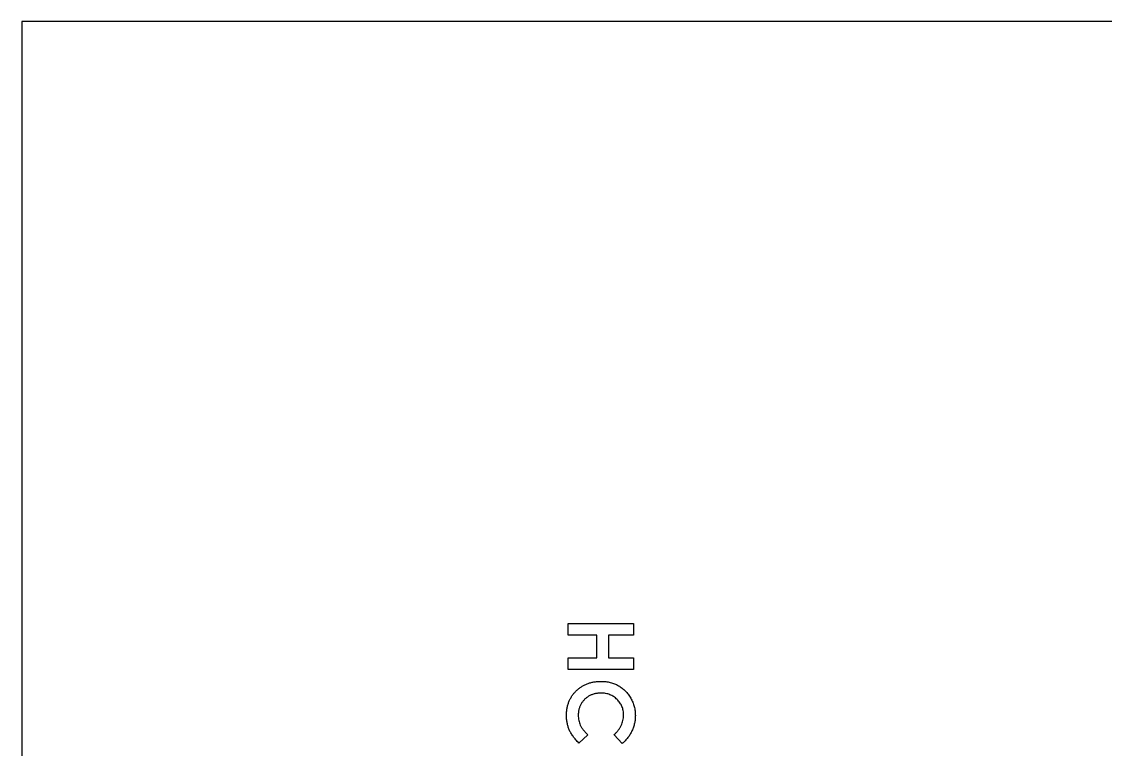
# Model space of a CAD drawing. Extents: x -1295 to 550, y -899 to 382.
# Drawn here: x -1295.2 to -1249.7, y -809.93 to -779.37 of the extents above; entities that cross this region are included whole.
import ezdxf

# ---------------------------------------------------------------- set-up
doc = ezdxf.new("R2010")
doc.units = 0
doc.layers.get('0').update_dxf_attribs({"linetype": 'CONTINUOUS'})

msp = doc.modelspace()

# ---------------------------------------------------------------- linework, layer by layer
at = {"color": 7}
for points in [[(-1204.195141, -779.36976), (-1295.195907, -779.36976)], [(-1295.195907, -779.36976), (-1295.195907, -899.368852)], [(-1204.195141, -779.36976), (-1295.195907, -779.36976)], [(-1204.195141, -779.36976), (-1295.195907, -779.36976)], [(-1271.425747, -809.325877), (-1271.796164, -809.675127)], [(-1269.975831, -809.68571), (-1270.322435, -809.325877)]]:
    msp.add_lwpolyline(points, dxfattribs=at)
for points in [[(-1269.499581, -804.645399), (-1269.499581, -805.14017), (-1270.557914, -805.14017), (-1270.557914, -806.090024), (-1269.499581, -806.090024), (-1269.499581, -806.584795), (-1272.248601, -806.584795), (-1272.248601, -806.090024), (-1271.050039, -806.090024), (-1271.050039, -805.14017), (-1272.248601, -805.14017), (-1272.248601, -804.645399)], [(-1270.870123, -807.076919)], [(-1272.320039, -808.505669)], [(-1269.428144, -808.513606)], [(-1271.425747, -809.325877)], [(-1270.322435, -809.325877)]]:
    msp.add_lwpolyline(points, close=True, dxfattribs=at)
for points in [[(-1271.448648, -807.17769), (-1271.404869, -807.160793), (-1271.360092, -807.146457), (-1271.314784, -807.13417)], [(-1271.448648, -807.177697), (-1271.404869, -807.160801), (-1271.360092, -807.146464), (-1271.314784, -807.134178)], [(-1271.314784, -807.13417), (-1271.268279, -807.121559), (-1271.221216, -807.111107), (-1271.173759, -807.10277)], [(-1271.314784, -807.134178), (-1271.268279, -807.121566), (-1271.221216, -807.111115), (-1271.173759, -807.102777)], [(-1271.173759, -807.10277), (-1271.124696, -807.094151), (-1271.075213, -807.087791), (-1271.025571, -807.08404)], [(-1271.173759, -807.102777), (-1271.124696, -807.094158), (-1271.075213, -807.087798), (-1271.025571, -807.084048)], [(-1271.025571, -807.08404), (-1270.973903, -807.080136), (-1270.922063, -807.079058), (-1270.870223, -807.07798)], [(-1271.025571, -807.084048), (-1270.973903, -807.080143), (-1270.922063, -807.079065), (-1270.870223, -807.077988)], [(-1270.870223, -807.07798), (-1270.836416, -807.078456), (-1270.802608, -807.078931), (-1270.768861, -807.080735)], [(-1270.870223, -807.077988), (-1270.836416, -807.078463), (-1270.802608, -807.078938), (-1270.768861, -807.080742)], [(-1270.768861, -807.080735), (-1270.735729, -807.082506), (-1270.702654, -807.085557), (-1270.669702, -807.089549)], [(-1270.768861, -807.080742), (-1270.735729, -807.082513), (-1270.702654, -807.085565), (-1270.669702, -807.089556)], [(-1270.669702, -807.089549), (-1270.637802, -807.093413), (-1270.606015, -807.098159), (-1270.5744, -807.103872)], [(-1270.669702, -807.089556), (-1270.637802, -807.093421), (-1270.606015, -807.098166), (-1270.5744, -807.103879)], [(-1270.5744, -807.103872), (-1270.543173, -807.109514), (-1270.512112, -807.116101), (-1270.481301, -807.123704)], [(-1270.5744, -807.103879), (-1270.543173, -807.109522), (-1270.512112, -807.116109), (-1270.481301, -807.123711)], [(-1270.481301, -807.123704), (-1270.4511, -807.131155), (-1270.421139, -807.139582), (-1270.391507, -807.149044)], [(-1270.481301, -807.123711), (-1270.4511, -807.131162), (-1270.421139, -807.139589), (-1270.391507, -807.149051)], [(-1270.391507, -807.149044), (-1270.361955, -807.15848), (-1270.332731, -807.168946), (-1270.303917, -807.180444)], [(-1270.391507, -807.149051), (-1270.361955, -807.158488), (-1270.332731, -807.168954), (-1270.303917, -807.180452)], [(-1272.090976, -807.692213), (-1272.065407, -807.653887), (-1272.037773, -807.616939), (-1272.008344, -807.581486)], [(-1272.090976, -807.69222), (-1272.065407, -807.653895), (-1272.037773, -807.616947), (-1272.008344, -807.581493)], [(-1272.008344, -807.581486), (-1271.978364, -807.54537), (-1271.946521, -807.510805), (-1271.913041, -807.47792)], [(-1272.008344, -807.581493), (-1271.978364, -807.545378), (-1271.946521, -807.510813), (-1271.913041, -807.477928)], [(-1271.913041, -807.47792), (-1271.879533, -807.445007), (-1271.844386, -807.413776), (-1271.807823, -807.38427)], [(-1271.913041, -807.477928), (-1271.879533, -807.445015), (-1271.844386, -807.413784), (-1271.807823, -807.384278)], [(-1271.807823, -807.38427), (-1271.771784, -807.355187), (-1271.734371, -807.327779), (-1271.695443, -807.30274)], [(-1271.807823, -807.384278), (-1271.771784, -807.355194), (-1271.734371, -807.327787), (-1271.695443, -807.302747)], [(-1271.695443, -807.30274), (-1271.656706, -807.277823), (-1271.616469, -807.255252), (-1271.575351, -807.234431)], [(-1271.695443, -807.302747), (-1271.656706, -807.27783), (-1271.616469, -807.255259), (-1271.575351, -807.234438)], [(-1271.575351, -807.234431), (-1271.534034, -807.213509), (-1271.491826, -807.194354), (-1271.448648, -807.17769)], [(-1271.575351, -807.234438), (-1271.534034, -807.213516), (-1271.491826, -807.194362), (-1271.448648, -807.177697)], [(-1271.193039, -807.617851), (-1271.212913, -807.623964), (-1271.232578, -807.630766), (-1271.251984, -807.638234)], [(-1271.132442, -807.601325), (-1271.152799, -807.606241), (-1271.173025, -807.611696), (-1271.193039, -807.617851)], [(-1271.069642, -807.588104), (-1271.090706, -807.591841), (-1271.111643, -807.596302), (-1271.132442, -807.601325)], [(-1271.004638, -807.578739), (-1271.026397, -807.581211), (-1271.048086, -807.584279), (-1271.069642, -807.588104)], [(-1270.937981, -807.57323), (-1270.960247, -807.574321), (-1270.982478, -807.576221), (-1271.004638, -807.578739)], [(-1270.869121, -807.571577), (-1270.892086, -807.571842), (-1270.915051, -807.572107), (-1270.937981, -807.57323)], [(-1270.771064, -807.575984), (-1270.803681, -807.573416), (-1270.836401, -807.572497), (-1270.869121, -807.571577)], [(-1270.676864, -807.588104), (-1270.708039, -807.582497), (-1270.739503, -807.578469), (-1270.771064, -807.575984)], [(-1270.586519, -807.609037), (-1270.616259, -807.600559), (-1270.646424, -807.593579), (-1270.676864, -807.588104)], [(-1270.500582, -807.638234), (-1270.528712, -807.627067), (-1270.557412, -807.617335), (-1270.586519, -807.609037)], [(-1270.303917, -807.180444), (-1270.27558, -807.191752), (-1270.24764, -807.204058), (-1270.220183, -807.217353)], [(-1270.303917, -807.180452), (-1270.27558, -807.191759), (-1270.24764, -807.204066), (-1270.220183, -807.217361)], [(-1270.220183, -807.217353), (-1270.19253, -807.230743), (-1270.165368, -807.245136), (-1270.138653, -807.260322)], [(-1270.220183, -807.217361), (-1270.19253, -807.23075), (-1270.165368, -807.245144), (-1270.138653, -807.260329)], [(-1270.138653, -807.260322), (-1270.11206, -807.275439), (-1270.08591, -807.291341), (-1270.060427, -807.308248)], [(-1270.138653, -807.260329), (-1270.11206, -807.275446), (-1270.08591, -807.291349), (-1270.060427, -807.308256)], [(-1270.060427, -807.308248), (-1270.035204, -807.324984), (-1270.010634, -807.342704), (-1269.986609, -807.361133)], [(-1270.060427, -807.308256), (-1270.035204, -807.324992), (-1270.010634, -807.342712), (-1269.986609, -807.361141)], [(-1269.986609, -807.361133), (-1269.96248, -807.379642), (-1269.9389, -807.398866), (-1269.916096, -807.418976)], [(-1269.986609, -807.361141), (-1269.96248, -807.37965), (-1269.9389, -807.398874), (-1269.916096, -807.418983)], [(-1269.916096, -807.418976), (-1269.893298, -807.439081), (-1269.871276, -807.460071), (-1269.849991, -807.481776)], [(-1269.916096, -807.418983), (-1269.893298, -807.439088), (-1269.871276, -807.460079), (-1269.849991, -807.481784)], [(-1269.849991, -807.481776), (-1269.828512, -807.503679), (-1269.807785, -807.526311), (-1269.787741, -807.549535)], [(-1269.849991, -807.481784), (-1269.828512, -807.503687), (-1269.807785, -807.526318), (-1269.787741, -807.549542)], [(-1269.787741, -807.549535), (-1269.767519, -807.572965), (-1269.747992, -807.596999), (-1269.729348, -807.6217)], [(-1269.787741, -807.549542), (-1269.767519, -807.572973), (-1269.747992, -807.597007), (-1269.729348, -807.621707)], [(-1269.729348, -807.6217), (-1269.710286, -807.646954), (-1269.692147, -807.672905), (-1269.674811, -807.699374)], [(-1269.729348, -807.621707), (-1269.710286, -807.646961), (-1269.692147, -807.672912), (-1269.674811, -807.699382)], [(-1272.294802, -808.206185), (-1272.286409, -808.159241), (-1272.275783, -808.112708), (-1272.262851, -808.066812)], [(-1272.294802, -808.206192), (-1272.286409, -808.159249), (-1272.275783, -808.112715), (-1272.262851, -808.06682)], [(-1272.262851, -808.066812), (-1272.250231, -808.022023), (-1272.235415, -807.977842), (-1272.218229, -807.934601)], [(-1272.262851, -808.06682), (-1272.250231, -808.022031), (-1272.235415, -807.977849), (-1272.218229, -807.934608)], [(-1272.218229, -807.934601), (-1272.20135, -807.892131), (-1272.182186, -807.850569), (-1272.160938, -807.810102)], [(-1272.218229, -807.934608), (-1272.20135, -807.892139), (-1272.182186, -807.850576), (-1272.160938, -807.810109)], [(-1272.160938, -807.810102), (-1272.139684, -807.769623), (-1272.116346, -807.73024), (-1272.090976, -807.692213)], [(-1272.160938, -807.810109), (-1272.139684, -807.769631), (-1272.116346, -807.730247), (-1272.090976, -807.69222)], [(-1271.732352, -808.078388), (-1271.741365, -808.096862), (-1271.749934, -808.115551), (-1271.757693, -808.134578)], [(-1271.703706, -808.023851), (-1271.713895, -808.041678), (-1271.723345, -808.059925), (-1271.732352, -808.078388)], [(-1271.671204, -807.971517), (-1271.68259, -807.988617), (-1271.693517, -808.006024), (-1271.703706, -808.023851)], [(-1271.635948, -807.921938), (-1271.64827, -807.938041), (-1271.659961, -807.95463), (-1271.671204, -807.971517)], [(-1271.597937, -807.875664), (-1271.611076, -807.890706), (-1271.623818, -807.906087), (-1271.635948, -807.921938)], [(-1271.557172, -807.832144), (-1271.571377, -807.846041), (-1271.584854, -807.860685), (-1271.597937, -807.875664)], [(-1271.513101, -807.792481), (-1271.528203, -807.805247), (-1271.543047, -807.818326), (-1271.557172, -807.832144)], [(-1271.466277, -807.755021), (-1271.482294, -807.766977), (-1271.497828, -807.779569), (-1271.513101, -807.792481)], [(-1271.416697, -807.720866), (-1271.433628, -807.731653), (-1271.450195, -807.743017), (-1271.466277, -807.755021)], [(-1271.364363, -807.690017), (-1271.38216, -807.699683), (-1271.399613, -807.709981), (-1271.416697, -807.720866)], [(-1271.309275, -807.662473), (-1271.327926, -807.671066), (-1271.346321, -807.680217), (-1271.364363, -807.690017)], [(-1271.251984, -807.638234), (-1271.27134, -807.645683), (-1271.290438, -807.653793), (-1271.309275, -807.662473)], [(-1270.4185, -807.675694), (-1270.445218, -807.661852), (-1270.472618, -807.649334), (-1270.500582, -807.638234)], [(-1270.340275, -807.721417), (-1270.365527, -807.70483), (-1270.39167, -807.689594), (-1270.4185, -807.675694)], [(-1270.265906, -807.775954), (-1270.289793, -807.756583), (-1270.314573, -807.7383), (-1270.340275, -807.721417)], [(-1270.195944, -807.838204), (-1270.218315, -807.816416), (-1270.241651, -807.795624), (-1270.265906, -807.775954)], [(-1270.132042, -807.906513), (-1270.152215, -807.882724), (-1270.173599, -807.859967), (-1270.195944, -807.838204)], [(-1270.076403, -807.97923), (-1270.093711, -807.954075), (-1270.112296, -807.929799), (-1270.132042, -807.906513)], [(-1270.029578, -808.055251), (-1270.043861, -808.029125), (-1270.059525, -808.003759), (-1270.076403, -807.97923)], [(-1269.991016, -808.13568), (-1270.002422, -808.108209), (-1270.01531, -808.081351), (-1270.029578, -808.055251)], [(-1269.674811, -807.699374), (-1269.657104, -807.72641), (-1269.640235, -807.753987), (-1269.62413, -807.782007)], [(-1269.674811, -807.699382), (-1269.657104, -807.726417), (-1269.640235, -807.753994), (-1269.62413, -807.782014)], [(-1269.62413, -807.782007), (-1269.608037, -807.810004), (-1269.592706, -807.838443), (-1269.578406, -807.867393)], [(-1269.62413, -807.782014), (-1269.608037, -807.810011), (-1269.592706, -807.838451), (-1269.578406, -807.8674)], [(-1269.578406, -807.867393), (-1269.564211, -807.896132), (-1269.55103, -807.925374), (-1269.538743, -807.954983)], [(-1269.578406, -807.8674), (-1269.564211, -807.896139), (-1269.55103, -807.925381), (-1269.538743, -807.954991)], [(-1269.538743, -807.954983), (-1269.526623, -807.98419), (-1269.515372, -808.013755), (-1269.505139, -808.043675)], [(-1269.538743, -807.954991), (-1269.526623, -807.984198), (-1269.515372, -808.013763), (-1269.505139, -808.043683)], [(-1269.505139, -808.043675), (-1269.494892, -808.073637), (-1269.485667, -808.103954), (-1269.477595, -808.134571)], [(-1269.505139, -808.043683), (-1269.494892, -808.073644), (-1269.485667, -808.103961), (-1269.477595, -808.134578)], [(-1272.320142, -808.505865), (-1272.318833, -808.454577), (-1272.317523, -808.403289), (-1272.313532, -808.352169)], [(-1272.320142, -808.505872), (-1272.318833, -808.454584), (-1272.317523, -808.403297), (-1272.313532, -808.352176)], [(-1272.31849, -808.589606), (-1272.319633, -808.561716), (-1272.319887, -808.533794), (-1272.320142, -808.505872)], [(-1272.313532, -808.352169), (-1272.309713, -808.30326), (-1272.303441, -808.254505), (-1272.294802, -808.206185)], [(-1272.313532, -808.352176), (-1272.309713, -808.303268), (-1272.303441, -808.254513), (-1272.294802, -808.206192)], [(-1271.8249, -808.438664), (-1271.826138, -808.460296), (-1271.826346, -808.481982), (-1271.826553, -808.503668)], [(-1271.826553, -808.503668), (-1271.825487, -808.540452), (-1271.824422, -808.577235), (-1271.821044, -808.613845)], [(-1271.81884, -808.374762), (-1271.82145, -808.396012), (-1271.823678, -808.417311), (-1271.8249, -808.438664)], [(-1271.809475, -808.312513), (-1271.813353, -808.33313), (-1271.816281, -808.353923), (-1271.81884, -808.374762)], [(-1271.795703, -808.251916), (-1271.800896, -808.271977), (-1271.805648, -808.29216), (-1271.809475, -808.312513)], [(-1271.778626, -808.19242), (-1271.784922, -808.212073), (-1271.790531, -808.231934), (-1271.795703, -808.251916)], [(-1271.757693, -808.134578), (-1271.765435, -808.153566), (-1271.772369, -808.17289), (-1271.778626, -808.19242)], [(-1269.961269, -808.219414), (-1269.969764, -808.191024), (-1269.979654, -808.163048), (-1269.991016, -808.13568)], [(-1269.939784, -808.307004), (-1269.945462, -808.277465), (-1269.952647, -808.248227), (-1269.961269, -808.219414)], [(-1269.927114, -808.399001), (-1269.92969, -808.368155), (-1269.933938, -808.33742), (-1269.939784, -808.307004)], [(-1269.928767, -808.608336), (-1269.9249, -808.570483), (-1269.923804, -808.532393), (-1269.922707, -808.494304)], [(-1269.922707, -808.494304), (-1269.923588, -808.462497), (-1269.924468, -808.43069), (-1269.927114, -808.399001)], [(-1269.477595, -808.134571), (-1269.469577, -808.164985), (-1269.462698, -808.195694), (-1269.456662, -808.226568)], [(-1269.477595, -808.134578), (-1269.469577, -808.164992), (-1269.462698, -808.195701), (-1269.456662, -808.226575)], [(-1269.456662, -808.226568), (-1269.450555, -808.257803), (-1269.445311, -808.289207), (-1269.441237, -808.320768)], [(-1269.456662, -808.226575), (-1269.450555, -808.257811), (-1269.445311, -808.289214), (-1269.441237, -808.320776)], [(-1269.441237, -808.320768), (-1269.437152, -808.352414), (-1269.434243, -808.384219), (-1269.432423, -808.416071)], [(-1269.441237, -808.320776), (-1269.437152, -808.352421), (-1269.434243, -808.384226), (-1269.432423, -808.416078)], [(-1269.432423, -808.416071), (-1269.430567, -808.44854), (-1269.429842, -808.481058), (-1269.429117, -808.513577)], [(-1269.432423, -808.416078), (-1269.430567, -808.448547), (-1269.429842, -808.481066), (-1269.429117, -808.513584)], [(-1269.429117, -808.513584), (-1269.429533, -808.541326), (-1269.429949, -808.569067), (-1269.431321, -808.596767)], [(-1272.312981, -808.671136), (-1272.315414, -808.643999), (-1272.317374, -808.616818), (-1272.31849, -808.589606)], [(-1272.304167, -808.750463), (-1272.307778, -808.724105), (-1272.310605, -808.697642), (-1272.312981, -808.671136)], [(-1272.291497, -808.827587), (-1272.296341, -808.801982), (-1272.30063, -808.776273), (-1272.304167, -808.750463)], [(-1272.275521, -808.901955), (-1272.281543, -808.877326), (-1272.286782, -808.852506), (-1272.291497, -808.827587)], [(-1272.255689, -808.974121), (-1272.262915, -808.950237), (-1272.269597, -808.926189), (-1272.275521, -808.901955)], [(-1272.232552, -809.044083), (-1272.240932, -809.020992), (-1272.248575, -808.997637), (-1272.255689, -808.974121)], [(-1271.821044, -808.613845), (-1271.817785, -808.649163), (-1271.812375, -808.684321), (-1271.805068, -808.719063)], [(-1271.805068, -808.719063), (-1271.797903, -808.753132), (-1271.788915, -808.786803), (-1271.778075, -808.819874)], [(-1271.778075, -808.819874), (-1271.767386, -808.852486), (-1271.754895, -808.884516), (-1271.740615, -808.915728)], [(-1271.740615, -808.915728), (-1271.733266, -808.931792), (-1271.725442, -808.947639), (-1271.716927, -808.963103)], [(-1271.716927, -808.963103), (-1271.707952, -808.979404), (-1271.698209, -808.995279), (-1271.688281, -809.01103)], [(-1270.079158, -809.035269), (-1270.058525, -809.002101), (-1270.039401, -808.967975), (-1270.022417, -808.932805)], [(-1270.022417, -808.932805), (-1270.005905, -808.898614), (-1269.991416, -808.863436), (-1269.978897, -808.827587)], [(-1269.978897, -808.827587), (-1269.966475, -808.792017), (-1269.955993, -808.755788), (-1269.947497, -808.719063)], [(-1269.947497, -808.719063), (-1269.939052, -808.682557), (-1269.93257, -808.645561), (-1269.928767, -808.608336)], [(-1269.484756, -808.920686), (-1269.492214, -808.947181), (-1269.500661, -808.973397), (-1269.509546, -808.999462)], [(-1269.464925, -808.840808), (-1269.470876, -808.867599), (-1269.477325, -808.894281), (-1269.484756, -808.920686)], [(-1269.448949, -808.759828), (-1269.45349, -808.786963), (-1269.458957, -808.81394), (-1269.464925, -808.840808)], [(-1269.437932, -808.678849), (-1269.440867, -808.705941), (-1269.444454, -808.732962), (-1269.448949, -808.759828)], [(-1269.431321, -808.596767), (-1269.432679, -808.624179), (-1269.434974, -808.65155), (-1269.437932, -808.678849)], [(-1272.205559, -809.111841), (-1272.215241, -809.089534), (-1272.224258, -809.066938), (-1272.232552, -809.044083)], [(-1272.174159, -809.178498), (-1272.185319, -809.156617), (-1272.195778, -809.134376), (-1272.205559, -809.111841)], [(-1272.136699, -809.246807), (-1272.149776, -809.224365), (-1272.162359, -809.201633), (-1272.174159, -809.178498)], [(-1272.094281, -809.315667), (-1272.109014, -809.293088), (-1272.123123, -809.270105), (-1272.136699, -809.246807)], [(-1272.045804, -809.385629), (-1272.062577, -809.362745), (-1272.078775, -809.33943), (-1272.094281, -809.315667)], [(-1271.991266, -809.456693), (-1272.009859, -809.433322), (-1272.02815, -809.409714), (-1272.045804, -809.385629)], [(-1271.688281, -809.01103), (-1271.67774, -809.027754), (-1271.666991, -809.044339), (-1271.65578, -809.060609)], [(-1271.65578, -809.060609), (-1271.643923, -809.077817), (-1271.63155, -809.094672), (-1271.61887, -809.111291)], [(-1271.61887, -809.111291), (-1271.605473, -809.12885), (-1271.591732, -809.146146), (-1271.577554, -809.163073)], [(-1271.577554, -809.163073), (-1271.562515, -809.181029), (-1271.546983, -809.198571), (-1271.53128, -809.215958)], [(-1271.53128, -809.215958), (-1271.514818, -809.234186), (-1271.498169, -809.252243), (-1271.48115, -809.269944)], [(-1271.48115, -809.269944), (-1271.463243, -809.28857), (-1271.444928, -809.306801), (-1271.426613, -809.325032)], [(-1270.322647, -809.325032), (-1270.29086, -809.294363), (-1270.259074, -809.263694), (-1270.228997, -809.231382)], [(-1270.228997, -809.231382), (-1270.200229, -809.200476), (-1270.173024, -809.168067), (-1270.147467, -809.134428)], [(-1270.147467, -809.134428), (-1270.123174, -809.102453), (-1270.100368, -809.069367), (-1270.079158, -809.035269)], [(-1269.744222, -809.44237), (-1269.761148, -809.464453), (-1269.778582, -809.48614), (-1269.796555, -809.507374)], [(-1269.695193, -809.374612), (-1269.710804, -809.397708), (-1269.727258, -809.420238), (-1269.744222, -809.44237)], [(-1269.650572, -809.304099), (-1269.664881, -809.327962), (-1269.679618, -809.351568), (-1269.695193, -809.374612)], [(-1269.609256, -809.231382), (-1269.622319, -809.256008), (-1269.636231, -809.280182), (-1269.650572, -809.304099)], [(-1269.571796, -809.155361), (-1269.583651, -809.181013), (-1269.596018, -809.206429), (-1269.609256, -809.231382)], [(-1269.538192, -809.077687), (-1269.548629, -809.103893), (-1269.559957, -809.129744), (-1269.571796, -809.155361)], [(-1269.509546, -808.999462), (-1269.518509, -809.025754), (-1269.527919, -809.051892), (-1269.538192, -809.077687)], [(-1271.931771, -809.528858), (-1271.952115, -809.505235), (-1271.971854, -809.481094), (-1271.991266, -809.456693)], [(-1271.866216, -809.601575), (-1271.888519, -809.577747), (-1271.910476, -809.553587), (-1271.931771, -809.528858)], [(-1271.795152, -809.675944), (-1271.818968, -809.651277), (-1271.842783, -809.626609), (-1271.866216, -809.601575)], [(-1269.912791, -809.62967), (-1269.933709, -809.649186), (-1269.955201, -809.668074), (-1269.976693, -809.686961)], [(-1269.852745, -809.570174), (-1269.872145, -809.590615), (-1269.89219, -809.610447), (-1269.912791, -809.62967)], [(-1269.796555, -809.507374), (-1269.814705, -809.528816), (-1269.833405, -809.549797), (-1269.852745, -809.570174)]]:
    msp.add_open_spline(points, degree=3, dxfattribs=at)

doc.saveas('drawing.dxf')
